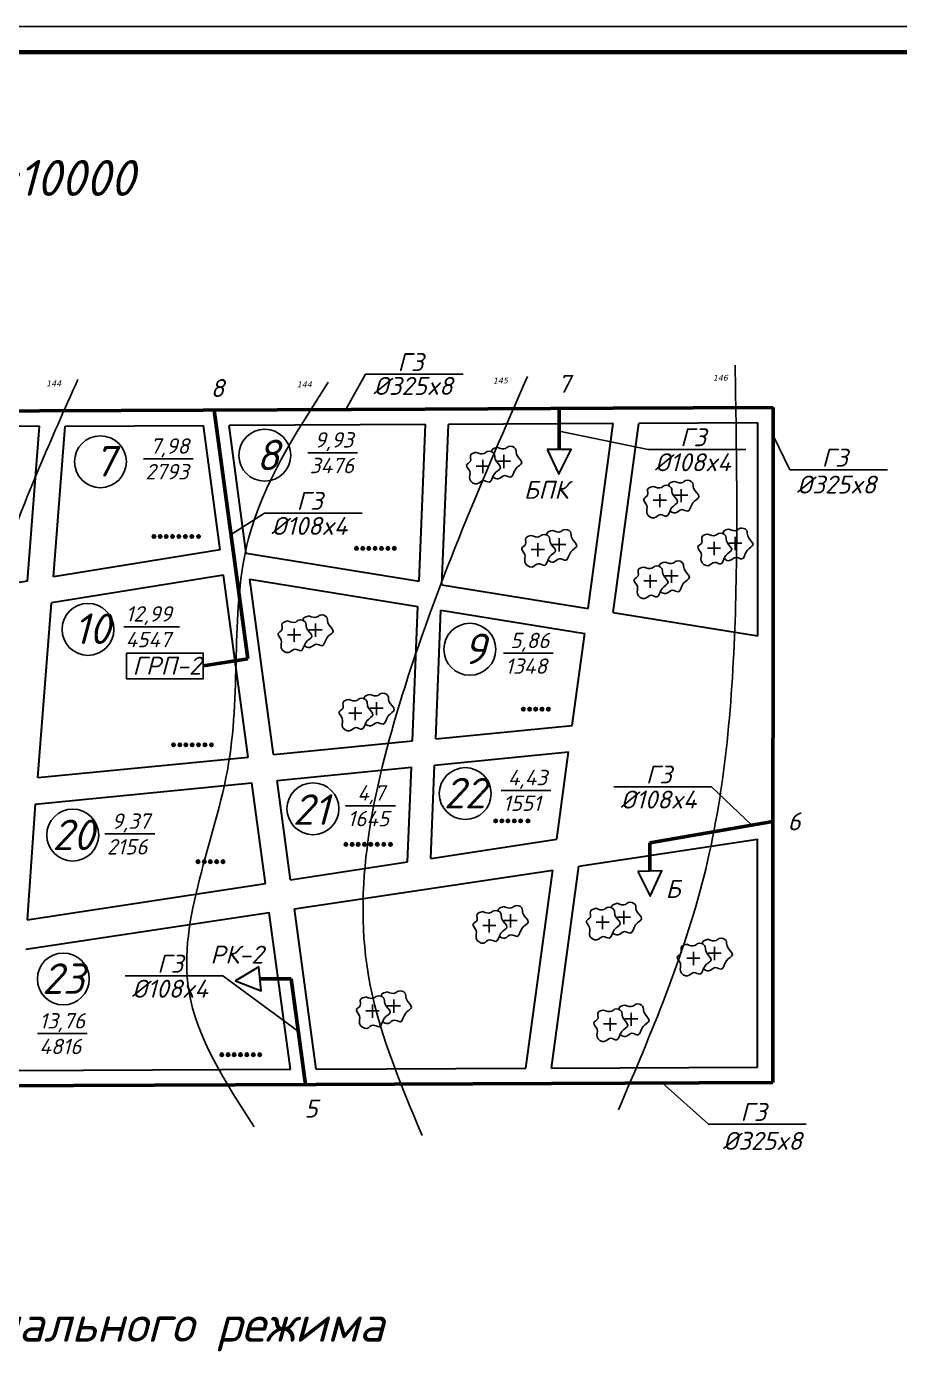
# Model space of a CAD drawing. Header units: millimetres. Extents: x -710977 to 10671, y -929782 to 89628.
# Drawn here: x 1132 to 1302.1, y 3921.4 to 4179.6 of the extents above; entities that cross this region are included whole.
import ezdxf

# ---------------------------------------------------------------- set-up
doc = ezdxf.new("R2010")
doc.units = ezdxf.units.MM
doc.header["$LTSCALE"] = 0.4
for name, color, linetype in [('А1', 7, 'Continuous'), ('кварталыИнфо', 7, 'Continuous'), ('СхемаГидравлика', 7, 'Continuous')]:
    doc.layers.add(name, color=color, linetype=linetype)
for name, color, linetype, lineweight in [('газ', 7, 'Continuous', 40), ('основной', 7, 'Continuous', 60), ('тп_кварт', 176, 'Continuous', 30)]:
    doc.layers.add(name, color=color, linetype=linetype, lineweight=lineweight)
doc.styles.add('style1', font='verdana.ttf', dxfattribs={"oblique": 15})
doc.styles.add('Курсив', font='isocpeui.ttf')
doc.styles.add('текстовый', font='isocpeui.ttf', dxfattribs={"height": 5})

msp = doc.modelspace()

# ---------------------------------------------------------------- hatches: boundary and pattern name
at = {"layer": 'СхемаГидравлика', "ltscale": 10}
for points in [[(1157.188, 4080.231, 1), (1156.516, 4080.231, 1)], [(1158.412, 4080.231, 1), (1157.74, 4080.231, 1)], [(1159.579, 4080.231, 1), (1158.908, 4080.231, 1)], [(1160.818, 4080.231, 1), (1160.147, 4080.231, 1)], [(1162.057, 4080.231, 1), (1161.386, 4080.231, 1)], [(1163.314, 4080.231, 1), (1162.642, 4080.231, 1)], [(1164.564, 4080.231, 1), (1163.893, 4080.231, 1)], [(1165.877, 4080.231, 1), (1165.205, 4080.231, 1)], [(1196.651, 4077.924, 1), (1195.98, 4077.924, 1)], [(1197.875, 4077.924, 1), (1197.204, 4077.924, 1)], [(1199.042, 4077.924, 1), (1198.371, 4077.924, 1)], [(1200.281, 4077.924, 1), (1199.61, 4077.924, 1)], [(1201.52, 4077.924, 1), (1200.849, 4077.924, 1)], [(1202.777, 4077.924, 1), (1202.106, 4077.924, 1)], [(1204.027, 4077.924, 1), (1203.356, 4077.924, 1)], [(1229.176, 4046.582, 1), (1228.505, 4046.582, 1)], [(1230.4, 4046.582, 1), (1229.729, 4046.582, 1)], [(1231.568, 4046.582, 1), (1230.897, 4046.582, 1)], [(1232.807, 4046.582, 1), (1232.136, 4046.582, 1)], [(1234.046, 4046.582, 1), (1233.375, 4046.582, 1)], [(1161.005, 4039.632, 1), (1160.333, 4039.632, 1)], [(1162.229, 4039.632, 1), (1161.557, 4039.632, 1)], [(1163.396, 4039.632, 1), (1162.725, 4039.632, 1)], [(1164.635, 4039.632, 1), (1163.964, 4039.632, 1)], [(1165.874, 4039.632, 1), (1165.203, 4039.632, 1)], [(1167.131, 4039.632, 1), (1166.459, 4039.632, 1)], [(1168.381, 4039.632, 1), (1167.71, 4039.632, 1)], [(1223.773, 4024.807, 1), (1223.102, 4024.807, 1)], [(1224.997, 4024.807, 1), (1224.326, 4024.807, 1)], [(1226.165, 4024.807, 1), (1225.493, 4024.807, 1)], [(1227.404, 4024.807, 1), (1226.732, 4024.807, 1)], [(1228.642, 4024.807, 1), (1227.971, 4024.807, 1)], [(1230.071, 4024.807, 1), (1229.4, 4024.807, 1)], [(1194.59, 4020.233, 1), (1193.919, 4020.233, 1)], [(1195.814, 4020.233, 1), (1195.143, 4020.233, 1)], [(1196.982, 4020.233, 1), (1196.31, 4020.233, 1)], [(1198.221, 4020.233, 1), (1197.549, 4020.233, 1)], [(1199.46, 4020.233, 1), (1198.788, 4020.233, 1)], [(1200.716, 4020.233, 1), (1200.045, 4020.233, 1)], [(1201.967, 4020.233, 1), (1201.295, 4020.233, 1)], [(1203.279, 4020.233, 1), (1202.608, 4020.233, 1)], [(1165.774, 4016.855, 1), (1165.103, 4016.855, 1)], [(1166.998, 4016.855, 1), (1166.327, 4016.855, 1)], [(1168.166, 4016.855, 1), (1167.494, 4016.855, 1)], [(1169.405, 4016.855, 1), (1168.733, 4016.855, 1)], [(1170.643, 4016.855, 1), (1169.972, 4016.855, 1)], [(1170.423, 3979.241, 1), (1169.752, 3979.241, 1)], [(1171.647, 3979.241, 1), (1170.976, 3979.241, 1)], [(1172.815, 3979.241, 1), (1172.144, 3979.241, 1)], [(1174.054, 3979.241, 1), (1173.383, 3979.241, 1)], [(1175.293, 3979.241, 1), (1174.621, 3979.241, 1)], [(1176.549, 3979.241, 1), (1175.878, 3979.241, 1)], [(1177.8, 3979.241, 1), (1177.129, 3979.241, 1)]]:
    msp.add_hatch(color=0, dxfattribs=at).paths.add_polyline_path(points)

# ---------------------------------------------------------------- linework, layer by layer
at = {"color": 241, "lineweight": 25}
for centre in [(1178.453, 4096.082), (1146.422, 4094.808), (1143.995, 4062.131), (1218.403, 4058.26), (1217.509, 4030.135), (1187.832, 4027.177), (1141.029, 4022.048), (1139.188, 3994.002)]:
    msp.add_circle(centre, 5.056, dxfattribs=at)
at = {"layer": 'А1'}
msp.add_line((852.127, 4179.644), (1693.127, 4179.644), dxfattribs=at)
at = {"layer": 'газ', "color": 0, "lineweight": 25, "ltscale": 0.08}
for p, q in [((1217.097, 4111.85), (1198.071, 4111.85)), ((1196.541, 4096.571), (1186.846, 4096.571)), ((1272.16, 4097.202), (1253.134, 4097.202)), ((1164.492, 4095.371), (1154.797, 4095.371)), ((1299.763, 4093.227), (1280.737, 4093.227)), ((1197.444, 4084.798), (1178.418, 4084.798)), ((1161.837, 4062.655), (1150.979, 4062.655)), ((1234.652, 4057.476), (1224.957, 4057.476)), ((1265.478, 4031.457), (1246.452, 4031.457)), ((1234.205, 4030.755), (1224.51, 4030.755)), ((1203.903, 4027.757), (1194.208, 4027.757)), ((1157.007, 4022.257), (1147.312, 4022.257)), ((1170.271, 3994.589), (1151.245, 3994.589)), ((1143.856, 3983.342), (1134.161, 3983.342)), ((1283.923, 3965.695), (1264.897, 3965.695))]:
    msp.add_line(p, q, dxfattribs=at)
at = {"layer": 'кварталыИнфо', "ltscale": 0.12}
for p, q in [((1198.071, 4111.85), (1194.265, 4104.966)), ((1253.134, 4097.202), (1235.817, 4100.747)), ((1280.737, 4093.227), (1277.525, 4099.931)), ((1178.418, 4084.798), (1171.876, 4080.642)), ((1273.375, 4023.989), (1265.478, 4031.457)), ((1170.271, 3994.589), (1184.988, 3983.732)), ((1264.897, 3965.695), (1255.893, 3973.741))]:
    msp.add_line(p, q, dxfattribs=at)
at = {"layer": 'основной'}
msp.add_line((872.127, 4174.644), (1688.127, 4174.644), dxfattribs=at)
at = {"layer": 'СхемаГидравлика', "color": 90, "lineweight": 50}
for p, q in [((1134.564, 4104.714), (1073.458, 4104.427)), ((1134.564, 4104.714), (1166.465, 4104.864)), ((1209.725, 4105.067), (1166.465, 4104.864)), ((1175.155, 4056.41), (1168.598, 4104.874)), ((1246.306, 4105.239), (1209.725, 4105.067)), ((1277.525, 4105.372), (1246.306, 4105.239)), ((1277.495, 4057.328), (1277.525, 4105.386)), ((1277.495, 4057.328), (1277.474, 4024.702)), ((1253.486, 4020.525), (1277.474, 4024.702)), ((1277.444, 3973.84), (1277.474, 4024.702)), ((1253.486, 4020.525), (1253.486, 4015.007)), ((1183.593, 3994.04), (1177.536, 3994.04)), ((1186.383, 3973.424), (1183.593, 3994.04)), ((1124.659, 3973.142), (1188.466, 3973.433)), ((1188.466, 3973.433), (1234.341, 3973.643)), ((1234.341, 3973.643), (1277.444, 3973.84))]:
    msp.add_line(p, q, dxfattribs=at)
at = {"layer": 'СхемаГидравлика', "color": 6, "lineweight": 30}
for p, q in [((1134.578, 4101.714), (1078.181, 4101.45)), ((1132.216, 4071.528), (1134.578, 4101.714)), ((1137.28, 4072.349), (1139.578, 4101.714)), ((1139.578, 4101.714), (1166.482, 4101.864)), ((1169.763, 4077.614), (1166.482, 4101.864)), ((1209.739, 4102.067), (1171.479, 4101.888)), ((1174.846, 4077.005), (1171.479, 4101.888)), ((1208.501, 4071.55), (1209.739, 4102.067)), ((1169.763, 4077.614), (1137.28, 4072.349)), ((1174.846, 4077.005), (1208.501, 4071.55)), ((1170.425, 4072.722), (1136.884, 4067.285)), ((1175.223, 4037.263), (1170.425, 4072.722)), ((1132.216, 4071.528), (1090.252, 4064.726)), ((1134.221, 4033.257), (1136.884, 4067.285)), ((1211.756, 4040.833), (1212.771, 4065.858)), ((1212.771, 4065.858), (1240.784, 4061.317)), ((1238.364, 4043.433), (1240.784, 4061.317)), ((1211.756, 4040.833), (1238.364, 4043.433)), ((1134.221, 4033.257), (1175.223, 4037.263)), ((1211.548, 4035.703), (1237.664, 4038.255)), ((1235.359, 4021.222), (1237.664, 4038.255)), ((1180.84, 4032.702), (1207.03, 4035.262)), ((1210.81, 4017.495), (1211.548, 4035.703)), ((1133.729, 4028.099), (1175.905, 4032.22)), ((1178.559, 4012.6), (1175.905, 4032.22)), ((1183.459, 4013.344), (1180.84, 4032.702)), ((1133.729, 4028.099), (1132.15, 4005.555)), ((1210.81, 4017.495), (1235.359, 4021.222)), ((1183.459, 4013.344), (1206.282, 4016.808)), ((1132.15, 4005.555), (1178.559, 4012.6)), ((1131.886, 3999.825), (1179.325, 4006.943)), ((1183.456, 3976.41), (1179.325, 4006.943)), ((1129.702, 3976.165), (1183.456, 3976.41))]:
    msp.add_line(p, q, dxfattribs=at)
at = {"layer": 'СхемаГидравлика', "color": 0, "lineweight": 30}
for p, q in [((1212.972, 4070.825), (1214.24, 4102.089)), ((1246.32, 4102.239), (1214.24, 4102.089)), ((1241.446, 4066.21), (1246.32, 4102.239)), ((1246.339, 4065.417), (1251.324, 4102.263)), ((1274.523, 4102.372), (1251.324, 4102.263)), ((1274.497, 4060.853), (1274.523, 4102.372)), ((1180.157, 4037.745), (1175.537, 4071.893)), ((1175.537, 4071.893), (1208.3, 4066.583)), ((1212.972, 4070.825), (1241.446, 4066.21)), ((1207.238, 4040.391), (1208.3, 4066.583)), ((1246.339, 4065.417), (1274.497, 4060.853)), ((1180.157, 4037.745), (1207.238, 4040.391)), ((1206.282, 4016.808), (1207.03, 4035.262)), ((1239.652, 4015.994), (1274.472, 4021.218)), ((1274.444, 3976.826), (1274.472, 4021.218)), ((1234.328, 3976.643), (1239.652, 4015.994)), ((1184.225, 4007.678), (1234.548, 4015.228)), ((1229.324, 3976.62), (1234.548, 4015.228)), ((1188.453, 3976.433), (1184.225, 4007.678)), ((1188.453, 3976.433), (1229.324, 3976.62)), ((1234.328, 3976.643), (1274.444, 3976.826))]:
    msp.add_line(p, q, dxfattribs=at)
at = {"layer": 'СхемаГидравлика'}
for p, q in [((1225.061, 4096.128), (1225.061, 4093.545)), ((1225.061, 4094.909), (1225.061, 4096.128))]:
    msp.add_line(p, q, dxfattribs=at)
at = {"layer": 'СхемаГидравлика', "color": 0}
for p, q in [((1220.914, 4093.931), (1220.914, 4095.151)), ((1220.914, 4095.151), (1220.914, 4092.568)), ((1255.43, 4088.516), (1255.43, 4085.933)), ((1259.577, 4089.494), (1259.577, 4086.911)), ((1259.577, 4088.274), (1259.577, 4089.494)), ((1231.653, 4077.725), (1231.653, 4078.944)), ((1231.653, 4078.944), (1231.653, 4076.361)), ((1235.8, 4079.922), (1235.8, 4077.338)), ((1235.8, 4078.702), (1235.8, 4079.922)), ((1265.989, 4077.99), (1265.989, 4079.209)), ((1265.989, 4079.209), (1265.989, 4076.626)), ((1270.136, 4080.187), (1270.136, 4077.604)), ((1270.136, 4078.967), (1270.136, 4080.187)), ((1253.575, 4071.573), (1253.575, 4072.793)), ((1253.575, 4072.793), (1253.575, 4070.21)), ((1257.722, 4073.77), (1257.722, 4071.187)), ((1257.722, 4072.551), (1257.722, 4073.77)), ((1188.316, 4063.269), (1188.316, 4060.686)), ((1188.316, 4062.05), (1188.316, 4063.269)), ((1184.168, 4061.072), (1184.168, 4062.292)), ((1184.168, 4062.292), (1184.168, 4059.709)), ((1196.072, 4045.781), (1196.072, 4047.001)), ((1196.072, 4047.001), (1196.072, 4044.417)), ((1200.219, 4047.978), (1200.219, 4045.395)), ((1200.219, 4046.759), (1200.219, 4047.978)), ((1222.177, 4004.425), (1222.177, 4005.644)), ((1222.177, 4005.644), (1222.177, 4003.061)), ((1226.324, 4006.622), (1226.324, 4004.039)), ((1226.324, 4005.402), (1226.324, 4006.622)), ((1244.266, 4005.061), (1244.266, 4006.28)), ((1244.266, 4006.28), (1244.266, 4003.697)), ((1248.414, 4007.258), (1248.414, 4004.675)), ((1248.414, 4006.038), (1248.414, 4007.258)), ((1261.958, 3998.042), (1261.958, 3999.262)), ((1261.958, 3999.262), (1261.958, 3996.679)), ((1266.106, 4000.239), (1266.106, 3997.656)), ((1266.106, 3999.02), (1266.106, 4000.239)), ((1199.436, 3989.016), (1199.436, 3986.433)), ((1203.583, 3989.994), (1203.583, 3987.411)), ((1203.583, 3988.775), (1203.583, 3989.994)), ((1245.727, 3985.228), (1245.727, 3986.447)), ((1245.727, 3986.447), (1245.727, 3983.864)), ((1249.875, 3987.425), (1249.875, 3984.842)), ((1249.875, 3986.206), (1249.875, 3987.425))]:
    msp.add_line(p, q, dxfattribs=at)
at = {"layer": 'СхемаГидравлика', "color": 3, "lineweight": 50}
msp.add_line((1175.155, 4056.41), (1166.472, 4055.002), dxfattribs=at)
at = {"layer": 'СхемаГидравлика', "color": 6}
msp.add_line((1199.436, 3987.797), (1199.436, 3989.016), dxfattribs=at)
at = {"layer": 'СхемаГидравлика', "color": 90, "lineweight": 30}
for points in [[(1233.477, 4097.221), (1235.758, 4092.363), (1238.156, 4097.189)], [(1233.477, 4097.221), (1235.758, 4092.363), (1238.156, 4097.189)], [(1251.147, 4014.961), (1253.557, 4010.165), (1255.825, 4015.054)], [(1251.147, 4014.961), (1253.557, 4010.165), (1255.825, 4015.054)], [(1177.315, 3996.368), (1172.713, 3993.607), (1177.758, 3991.711)], [(1177.315, 3996.368), (1172.713, 3993.607), (1177.758, 3991.711)]]:
    msp.add_lwpolyline(points, close=True, dxfattribs=at)
at = {"layer": 'СхемаГидравлика', "ltscale": 0.8}
msp.add_lwpolyline([(1151.472, 4057.502), (1166.472, 4057.502), (1166.472, 4052.502), (1151.472, 4052.502)], close=True, dxfattribs=at)
at = {"layer": 'СхемаГидравлика', "color": 0, "ltscale": 10}
for centre in [(1156.852, 4080.231), (1158.076, 4080.231), (1159.244, 4080.231), (1160.483, 4080.231), (1161.721, 4080.231), (1162.978, 4080.231), (1164.229, 4080.231), (1165.541, 4080.231), (1196.315, 4077.924), (1197.539, 4077.924), (1198.707, 4077.924), (1199.946, 4077.924), (1201.185, 4077.924), (1202.441, 4077.924), (1203.692, 4077.924), (1228.841, 4046.582), (1230.065, 4046.582), (1231.232, 4046.582), (1232.471, 4046.582), (1233.71, 4046.582), (1160.669, 4039.632), (1161.893, 4039.632), (1163.061, 4039.632), (1164.3, 4039.632), (1165.538, 4039.632), (1166.795, 4039.632), (1168.046, 4039.632), (1223.437, 4024.807), (1224.661, 4024.807), (1225.829, 4024.807), (1227.068, 4024.807), (1228.307, 4024.807), (1229.736, 4024.807), (1194.254, 4020.233), (1195.479, 4020.233), (1196.646, 4020.233), (1197.885, 4020.233), (1199.124, 4020.233), (1200.381, 4020.233), (1201.631, 4020.233), (1202.943, 4020.233), (1165.438, 4016.855), (1166.662, 4016.855), (1167.83, 4016.855), (1169.069, 4016.855), (1170.308, 4016.855), (1170.088, 3979.241), (1171.312, 3979.241), (1172.479, 3979.241), (1173.718, 3979.241), (1174.957, 3979.241), (1176.214, 3979.241), (1177.464, 3979.241)]:
    msp.add_circle(centre, 0.336, dxfattribs=at)
at = {"layer": 'СхемаГидравлика', "ltscale": 0.5}
for points in [[(1229.621, 4111.404), (1205.781, 4051.024), (1198.574, 3995.075), (1209.108, 3963.501)], [(1247.362, 3968.486), (1263.995, 4013.909), (1270.093, 4063.764), (1270.093, 4113.619)], [(1118.737, 3964.054), (1110.976, 3978.457), (1114.302, 4027.204), (1127.608, 4075.951), (1142.023, 4110.85)], [(1190.812, 4110.296), (1175.288, 4079.829), (1171.407, 4036.067), (1163.645, 3991.752), (1176.397, 3965.162)]]:
    msp.add_spline(points, degree=3, dxfattribs=at)
at = {"layer": 'СхемаГидравлика', "color": 0}
for points in [[(1219.65, 4096.647), (1218.54, 4096.047), (1218.54, 4094.937), (1217.774, 4094.172), (1218.389, 4092.927), (1218.389, 4091.427), (1219.8, 4090.497), (1221.022, 4091.136), (1222.202, 4090.827), (1223.197, 4092.452), (1224.378, 4093.633), (1223.338, 4095.327), (1223.133, 4096.377), (1221.812, 4096.797), (1221.226, 4096.434), (1219.645, 4096.641)], [(1219.646, 4093.931), (1222.198, 4093.931)], [(1254.166, 4090.012), (1253.055, 4089.412), (1253.055, 4088.302), (1252.29, 4087.537), (1252.905, 4086.292), (1252.905, 4084.792), (1254.316, 4083.862), (1255.538, 4084.501), (1256.717, 4084.192), (1257.713, 4085.817), (1258.893, 4086.998), (1257.854, 4088.692), (1257.648, 4089.742), (1256.327, 4090.162), (1255.742, 4089.8), (1254.16, 4090.006)], [(1258.309, 4088.274), (1260.861, 4088.274)], [(1254.161, 4087.297), (1256.714, 4087.297)], [(1230.389, 4080.44), (1229.278, 4079.84), (1229.278, 4078.73), (1228.513, 4077.965), (1229.128, 4076.72), (1229.128, 4075.22), (1230.539, 4074.29), (1231.761, 4074.929), (1232.941, 4074.62), (1233.936, 4076.245), (1235.117, 4077.426), (1234.077, 4079.12), (1233.871, 4080.17), (1232.55, 4080.59), (1231.965, 4080.228), (1230.384, 4080.434)], [(1264.725, 4080.705), (1263.614, 4080.105), (1263.614, 4078.995), (1262.849, 4078.23), (1263.464, 4076.985), (1263.464, 4075.485), (1264.875, 4074.555), (1266.097, 4075.194), (1267.277, 4074.885), (1268.272, 4076.51), (1269.453, 4077.691), (1268.413, 4079.385), (1268.207, 4080.435), (1266.887, 4080.855), (1266.301, 4080.493), (1264.72, 4080.699)], [(1234.532, 4078.702), (1237.085, 4078.702)], [(1264.72, 4077.99), (1267.273, 4077.99)], [(1268.868, 4078.967), (1271.421, 4078.967)], [(1230.384, 4077.725), (1232.937, 4077.725)], [(1252.311, 4074.289), (1251.2, 4073.689), (1251.2, 4072.579), (1250.435, 4071.814), (1251.05, 4070.569), (1251.05, 4069.069), (1252.461, 4068.139), (1253.683, 4068.778), (1254.863, 4068.469), (1255.858, 4070.094), (1257.039, 4071.275), (1255.999, 4072.969), (1255.793, 4074.019), (1254.473, 4074.439), (1253.887, 4074.076), (1252.306, 4074.283)], [(1252.306, 4071.573), (1254.859, 4071.573)], [(1256.454, 4072.551), (1259.007, 4072.551)], [(1182.905, 4063.788), (1181.794, 4063.188), (1181.794, 4062.078), (1181.029, 4061.313), (1181.644, 4060.068), (1181.644, 4058.568), (1183.055, 4057.638), (1184.277, 4058.277), (1185.456, 4057.968), (1186.452, 4059.593), (1187.632, 4060.774), (1186.593, 4062.468), (1186.387, 4063.518), (1185.066, 4063.938), (1184.481, 4063.575), (1182.899, 4063.782)], [(1182.9, 4061.072), (1185.453, 4061.072)], [(1187.047, 4062.05), (1189.6, 4062.05)], [(1194.808, 4048.497), (1193.698, 4047.897), (1193.698, 4046.787), (1192.932, 4046.022), (1193.548, 4044.777), (1193.548, 4043.277), (1194.958, 4042.347), (1196.181, 4042.986), (1197.36, 4042.677), (1198.355, 4044.302), (1199.536, 4045.482), (1198.496, 4047.177), (1198.291, 4048.227), (1196.97, 4048.647), (1196.385, 4048.284), (1194.803, 4048.491)], [(1194.804, 4045.781), (1197.357, 4045.781)], [(1198.951, 4046.759), (1201.504, 4046.759)], [(1220.913, 4007.14), (1219.803, 4006.54), (1219.803, 4005.43), (1219.037, 4004.665), (1219.652, 4003.42), (1219.652, 4001.92), (1221.063, 4000.99), (1222.285, 4001.629), (1223.465, 4001.32), (1224.46, 4002.945), (1225.641, 4004.126), (1224.601, 4005.82), (1224.396, 4006.87), (1223.075, 4007.29), (1222.489, 4006.928), (1220.908, 4007.134)], [(1243.003, 4007.776), (1241.892, 4007.176), (1241.892, 4006.066), (1241.127, 4005.301), (1241.742, 4004.056), (1241.742, 4002.557), (1243.153, 4001.627), (1244.375, 4002.265), (1245.554, 4001.957), (1246.55, 4003.581), (1247.73, 4004.762), (1246.691, 4006.456), (1246.485, 4007.506), (1245.164, 4007.926), (1244.579, 4007.564), (1242.997, 4007.77)], [(1247.146, 4006.038), (1249.698, 4006.038)], [(1220.909, 4004.425), (1223.461, 4004.425)], [(1225.056, 4005.402), (1227.609, 4005.402)], [(1242.998, 4005.061), (1245.551, 4005.061)], [(1260.694, 4000.758), (1259.584, 4000.158), (1259.584, 3999.048), (1258.819, 3998.283), (1259.434, 3997.038), (1259.434, 3995.538), (1260.845, 3994.608), (1262.067, 3995.247), (1263.246, 3994.938), (1264.241, 3996.563), (1265.422, 3997.744), (1264.383, 3999.438), (1264.177, 4000.488), (1262.856, 4000.908), (1262.271, 4000.545), (1260.689, 4000.752)], [(1260.69, 3998.042), (1263.243, 3998.042)], [(1264.837, 3999.02), (1267.39, 3999.02)], [(1198.172, 3990.512), (1197.062, 3989.912), (1197.062, 3988.803), (1196.296, 3988.037), (1196.911, 3986.793), (1196.911, 3985.293), (1198.322, 3984.363), (1199.544, 3985.001), (1200.724, 3984.693), (1201.719, 3986.318), (1202.9, 3987.498), (1201.86, 3989.193), (1201.654, 3990.242), (1200.334, 3990.662), (1199.748, 3990.3), (1198.167, 3990.507)], [(1198.168, 3987.797), (1200.72, 3987.797)], [(1202.315, 3988.775), (1204.868, 3988.775)], [(1244.464, 3987.944), (1243.353, 3987.344), (1243.353, 3986.234), (1242.588, 3985.468), (1243.203, 3984.224), (1243.203, 3982.724), (1244.614, 3981.794), (1245.836, 3982.432), (1247.015, 3982.124), (1248.011, 3983.749), (1249.191, 3984.929), (1248.152, 3986.624), (1247.946, 3987.674), (1246.625, 3988.094), (1246.04, 3987.731), (1244.458, 3987.938)], [(1244.459, 3985.228), (1247.012, 3985.228)], [(1248.606, 3986.206), (1251.159, 3986.206)]]:
    msp.add_spline(points, degree=3, dxfattribs=at)
for points, knots in [([(1223.798, 4097.625), (1223.29, 4097.498), (1222.662, 4097.341), (1222.665, 4096.849), (1222.675, 4096.749)], [0, 0, 0, 0, 1.2624019, 1.5601918, 1.5601918, 1.5601918, 1.5601918]), ([(1222.88, 4091.864), (1223.175, 4091.579), (1224.13, 4091.167), (1225.02, 4092.541), (1226.794, 4091.223), (1226.927, 4093.662), (1229.333, 4094.564), (1227.22, 4095.939), (1227.558, 4097.57), (1226.081, 4098.051), (1225.171, 4097.093), (1224.359, 4097.402), (1223.792, 4097.619)], [6.9446187, 6.9446187, 6.9446187, 6.9446187, 8.0326898, 9.4115689, 10.6307294, 12.536176, 14.2057588, 16.1935864, 17.2635322, 18.6495446, 19.3379741, 20.9331365, 20.9331365, 20.9331365, 20.9331365]), ([(1258.308, 4090.984), (1257.8, 4090.857), (1257.172, 4090.701), (1257.175, 4090.208), (1257.185, 4090.108)], [0, 0, 0, 0, 1.2624019, 1.5601918, 1.5601918, 1.5601918, 1.5601918]), ([(1257.395, 4085.229), (1257.691, 4084.945), (1258.646, 4084.532), (1259.535, 4085.906), (1261.31, 4084.588), (1261.443, 4087.027), (1263.849, 4087.929), (1261.736, 4089.304), (1262.074, 4090.936), (1260.597, 4091.417), (1259.687, 4090.458), (1258.875, 4090.768), (1258.308, 4090.984)], [6.9446187, 6.9446187, 6.9446187, 6.9446187, 8.0326898, 9.4115689, 10.6307294, 12.536176, 14.2057588, 16.1935864, 17.2635322, 18.6495446, 19.3379741, 20.9331365, 20.9331365, 20.9331365, 20.9331365]), ([(1234.537, 4081.418), (1234.028, 4081.291), (1233.401, 4081.134), (1233.404, 4080.642), (1233.414, 4080.542)], [0, 0, 0, 0, 1.2624019, 1.5601918, 1.5601918, 1.5601918, 1.5601918]), ([(1233.619, 4075.657), (1233.914, 4075.373), (1234.869, 4074.96), (1235.758, 4076.334), (1237.533, 4075.016), (1237.666, 4077.455), (1240.072, 4078.357), (1237.959, 4079.732), (1238.297, 4081.364), (1236.82, 4081.845), (1235.91, 4080.886), (1235.098, 4081.196), (1234.531, 4081.412)], [6.9446187, 6.9446187, 6.9446187, 6.9446187, 8.0326898, 9.4115689, 10.6307294, 12.536176, 14.2057588, 16.1935864, 17.2635322, 18.6495446, 19.3379741, 20.9331365, 20.9331365, 20.9331365, 20.9331365]), ([(1268.873, 4081.683), (1268.365, 4081.556), (1267.737, 4081.4), (1267.74, 4080.907), (1267.75, 4080.807)], [0, 0, 0, 0, 1.2624019, 1.5601918, 1.5601918, 1.5601918, 1.5601918]), ([(1267.955, 4075.922), (1268.25, 4075.638), (1269.205, 4075.225), (1270.094, 4076.599), (1271.869, 4075.281), (1272.002, 4077.72), (1274.408, 4078.622), (1272.295, 4079.997), (1272.633, 4081.629), (1271.156, 4082.11), (1270.246, 4081.151), (1269.434, 4081.461), (1268.867, 4081.677)], [6.9446187, 6.9446187, 6.9446187, 6.9446187, 8.0326898, 9.4115689, 10.6307294, 12.536176, 14.2057588, 16.1935864, 17.2635322, 18.6495446, 19.3379741, 20.9331365, 20.9331365, 20.9331365, 20.9331365]), ([(1256.459, 4075.267), (1255.951, 4075.14), (1255.323, 4074.983), (1255.326, 4074.491), (1255.336, 4074.391)], [0, 0, 0, 0, 1.2624019, 1.5601918, 1.5601918, 1.5601918, 1.5601918]), ([(1255.541, 4069.506), (1255.836, 4069.221), (1256.791, 4068.809), (1257.68, 4070.183), (1259.455, 4068.865), (1259.588, 4071.304), (1261.994, 4072.206), (1259.881, 4073.581), (1260.219, 4075.212), (1258.742, 4075.693), (1257.832, 4074.735), (1257.02, 4075.044), (1256.453, 4075.261)], [6.9446187, 6.9446187, 6.9446187, 6.9446187, 8.0326898, 9.4115689, 10.6307294, 12.536176, 14.2057588, 16.1935864, 17.2635322, 18.6495446, 19.3379741, 20.9331365, 20.9331365, 20.9331365, 20.9331365]), ([(1186.134, 4059.005), (1186.43, 4058.72), (1187.385, 4058.308), (1188.274, 4059.682), (1190.048, 4058.364), (1190.181, 4060.803), (1192.588, 4061.705), (1190.474, 4063.08), (1190.813, 4064.711), (1189.336, 4065.192), (1188.426, 4064.234), (1187.614, 4064.543), (1187.046, 4064.76)], [6.9446187, 6.9446187, 6.9446187, 6.9446187, 8.0326898, 9.4115689, 10.6307294, 12.536176, 14.2057588, 16.1935864, 17.2635322, 18.6495446, 19.3379741, 20.9331365, 20.9331365, 20.9331365, 20.9331365]), ([(1187.052, 4064.766), (1186.544, 4064.639), (1185.916, 4064.482), (1185.92, 4063.99), (1185.93, 4063.89)], [0, 0, 0, 0, 1.2624019, 1.5601918, 1.5601918, 1.5601918, 1.5601918]), ([(1198.956, 4049.474), (1198.448, 4049.348), (1197.82, 4049.191), (1197.823, 4048.699), (1197.833, 4048.598)], [0, 0, 0, 0, 1.2624019, 1.5601918, 1.5601918, 1.5601918, 1.5601918]), ([(1198.038, 4043.714), (1198.334, 4043.429), (1199.288, 4043.017), (1200.178, 4044.391), (1201.952, 4043.073), (1202.085, 4045.511), (1204.491, 4046.413), (1202.378, 4047.789), (1202.717, 4049.42), (1201.24, 4049.901), (1200.329, 4048.943), (1199.517, 4049.252), (1198.95, 4049.468)], [6.9446187, 6.9446187, 6.9446187, 6.9446187, 8.0326898, 9.4115689, 10.6307294, 12.536176, 14.2057588, 16.1935864, 17.2635322, 18.6495446, 19.3379741, 20.9331365, 20.9331365, 20.9331365, 20.9331365]), ([(1225.061, 4008.118), (1224.553, 4007.991), (1223.925, 4007.835), (1223.928, 4007.342), (1223.938, 4007.242)], [0, 0, 0, 0, 1.2624019, 1.5601918, 1.5601918, 1.5601918, 1.5601918]), ([(1224.143, 4002.357), (1224.439, 4002.073), (1225.393, 4001.66), (1226.283, 4003.034), (1228.057, 4001.716), (1228.19, 4004.155), (1230.596, 4005.057), (1228.483, 4006.432), (1228.821, 4008.064), (1227.344, 4008.545), (1226.434, 4007.586), (1225.622, 4007.896), (1225.055, 4008.112)], [6.9446187, 6.9446187, 6.9446187, 6.9446187, 8.0326898, 9.4115689, 10.6307294, 12.536176, 14.2057588, 16.1935864, 17.2635322, 18.6495446, 19.3379741, 20.9331365, 20.9331365, 20.9331365, 20.9331365]), ([(1247.15, 4008.754), (1246.642, 4008.627), (1246.014, 4008.471), (1246.018, 4007.978), (1246.028, 4007.878)], [0, 0, 0, 0, 1.2624019, 1.5601918, 1.5601918, 1.5601918, 1.5601918]), ([(1246.232, 4002.994), (1246.528, 4002.709), (1247.483, 4002.297), (1248.372, 4003.67), (1250.147, 4002.352), (1250.279, 4004.791), (1252.686, 4005.693), (1250.573, 4007.069), (1250.911, 4008.7), (1249.434, 4009.181), (1248.524, 4008.222), (1247.712, 4008.532), (1247.145, 4008.748)], [6.9446187, 6.9446187, 6.9446187, 6.9446187, 8.0326898, 9.4115689, 10.6307294, 12.536176, 14.2057588, 16.1935864, 17.2635322, 18.6495446, 19.3379741, 20.9331365, 20.9331365, 20.9331365, 20.9331365]), ([(1264.842, 4001.736), (1264.334, 4001.609), (1263.706, 4001.452), (1263.71, 4000.96), (1263.72, 4000.86)], [0, 0, 0, 0, 1.2624019, 1.5601918, 1.5601918, 1.5601918, 1.5601918]), ([(1263.924, 3995.975), (1264.22, 3995.69), (1265.175, 3995.278), (1266.064, 3996.652), (1267.838, 3995.334), (1267.971, 3997.773), (1270.377, 3998.675), (1268.264, 4000.05), (1268.603, 4001.681), (1267.126, 4002.162), (1266.215, 4001.204), (1265.404, 4001.513), (1264.836, 4001.73)], [6.9446187, 6.9446187, 6.9446187, 6.9446187, 8.0326898, 9.4115689, 10.6307294, 12.536176, 14.2057588, 16.1935864, 17.2635322, 18.6495446, 19.3379741, 20.9331365, 20.9331365, 20.9331365, 20.9331365]), ([(1202.32, 3991.49), (1201.812, 3991.363), (1201.184, 3991.207), (1201.187, 3990.714), (1201.197, 3990.614)], [0, 0, 0, 0, 1.2624019, 1.5601918, 1.5601918, 1.5601918, 1.5601918]), ([(1201.402, 3985.73), (1201.697, 3985.445), (1202.652, 3985.033), (1203.541, 3986.406), (1205.316, 3985.088), (1205.449, 3987.527), (1207.855, 3988.429), (1205.742, 3989.805), (1206.08, 3991.436), (1204.603, 3991.917), (1203.693, 3990.958), (1202.881, 3991.268), (1202.314, 3991.484)], [6.9446187, 6.9446187, 6.9446187, 6.9446187, 8.0326898, 9.4115689, 10.6307294, 12.536176, 14.2057588, 16.1935864, 17.2635322, 18.6495446, 19.3379741, 20.9331365, 20.9331365, 20.9331365, 20.9331365]), ([(1248.611, 3988.921), (1248.103, 3988.794), (1247.475, 3988.638), (1247.479, 3988.145), (1247.489, 3988.045)], [0, 0, 0, 0, 1.2624019, 1.5601918, 1.5601918, 1.5601918, 1.5601918]), ([(1247.693, 3983.161), (1247.989, 3982.876), (1248.944, 3982.464), (1249.833, 3983.837), (1251.607, 3982.519), (1251.74, 3984.958), (1254.147, 3985.86), (1252.033, 3987.236), (1252.372, 3988.867), (1250.895, 3989.348), (1249.985, 3988.389), (1249.173, 3988.699), (1248.606, 3988.915)], [6.9446187, 6.9446187, 6.9446187, 6.9446187, 8.0326898, 9.4115689, 10.6307294, 12.536176, 14.2057588, 16.1935864, 17.2635322, 18.6495446, 19.3379741, 20.9331365, 20.9331365, 20.9331365, 20.9331365])]:
    msp.add_open_spline(points, degree=3, knots=knots, dxfattribs=at)
at = {"layer": 'СхемаГидравлика'}
msp.add_spline([(1223.793, 4094.909), (1226.346, 4094.909)], degree=3, dxfattribs=at)
at = {"layer": 'тп_кварт', "color": 90, "lineweight": 50}
msp.add_line((1235.817, 4097.205), (1235.817, 4105.153), dxfattribs=at)

# ---------------------------------------------------------------- texts
at = {"color": 7, "lineweight": 25, "char_height": 7, "attachment_point": 1, "style": 'текстовый'}
for s, insert, width in [('{\\fISOCPEUR|b0|i1|c204|p34;Генплан района города М \\fISOCPEUR|b0|i1|c0|p34;1:10000}', (1003.76, 4153.626), 237.62421), ('{\\fISOCPEUR|b0|i1|c204|p34;Расчетная схема газопровода для нормального режима}', (956.866, 3930.291), 289.1559)]:
    msp.add_mtext(s, dxfattribs=dict(at, insert=insert, width=width))
at = {"color": 2, "ltscale": 0.5, "char_height": 3.5, "attachment_point": 1}
for s, width, gutter_width, insert in [('{\\fISOCPEUR|b0|i1|c204|p34;Г3}', 24.18142, 15, (1204.318, 4115.982)), ('{\\fISOCPEUR|b0|i1|c204|p34;7}', 2.74228, 12.5, (1235.546, 4111.745)), ('{\\fISOCPEUR|b0|i1|c204|p34;8}', 2.74228, 12.5, (1167.894, 4110.926)), ('{\\fISOCPEUR|b0|i1|c0|p34;%%C325x8}', 24.18142, 15, (1199.602, 4111.34)), ('{\\fISOCPEUR|b0|i1|c204|p34;Г3}', 24.18142, 15, (1259.381, 4101.334)), ('{\\fISOCPEUR|b0|i1|c0|p34;%%C108x4}', 24.18142, 15, (1254.416, 4096.461)), ('{\\fISOCPEUR|b0|i1|c204|p34;Г3}', 24.18142, 15, (1286.984, 4097.359)), ('{\\fISOCPEUR|b0|i1|c204|p34;БПК}', 7.48093, 12.5, (1228.92, 4091.086)), ('{\\fISOCPEUR|b0|i1|c0|p34;%%C325x8}', 24.18142, 15, (1282.107, 4092.114)), ('{\\fISOCPEUR|b0|i1|c204|p34;Г3}', 24.18142, 15, (1184.665, 4088.93)), ('{\\fISOCPEUR|b0|i1|c0|p34;%%C108x4}', 24.18142, 15, (1179.7, 4084.057)), ('{\\fISOCPEUR|b0|i1|c204|p34;ГРП-2}', 7.48093, 12.5, (1152.687, 4056.81)), ('{\\fISOCPEUR|b0|i1|c204|p34;Г3}', 24.18142, 15, (1252.699, 4035.589)), ('{\\fISOCPEUR|b0|i1|c0|p34;%%C108x4}', 24.18142, 15, (1247.734, 4030.716)), ('{\\fISOCPEUR|b0|i1|c204|p34;6}', 2.74228, 12.5, (1280.33, 4026.465)), ('{\\fISOCPEUR|b0|i1|c204|p34;Б}', 2.74228, 12.5, (1256.56, 4013.312)), ('{\\fISOCPEUR|b0|i1|c204|p34;РК-2}', 5.62548, 12.5, (1167.849, 4000.495)), ('{\\fISOCPEUR|b0|i1|c204|p34;Г3}', 24.18142, 15, (1157.492, 3998.721)), ('{\\fISOCPEUR|b0|i1|c0|p34;%%C108x4}', 24.18142, 15, (1152.527, 3993.849)), ('{\\fISOCPEUR|b0|i1|c204|p34;5}', 2.74228, 12.5, (1186.189, 3970.486)), ('{\\fISOCPEUR|b0|i1|c204|p34;Г3}', 24.18142, 15, (1271.144, 3969.827)), ('{\\fISOCPEUR|b0|i1|c0|p34;%%C325x8}', 24.18142, 15, (1267.671, 3964.194))]:
    msp.add_mtext_dynamic_manual_height_columns(s, width=width, gutter_width=gutter_width, heights=[0], dxfattribs=dict(at, insert=insert))
at = {"color": 241, "lineweight": 25, "char_height": 5.95, "attachment_point": 1, "style": 'текстовый'}
for s, insert in [('{\\fISOCPEUR|b0|i1|c204|p34;8}', (1176.782, 4099.101)), ('{\\fISOCPEUR|b0|i1|c204|p34;7}', (1145.163, 4097.875)), ('1{\\fISOCPEUR|b0|i1|c204|p34;0}', (1141.229, 4065.245)), ('{\\fISOCPEUR|b0|i1|c204|p34;9}', (1217.144, 4061.326)), ('{\\fISOCPEUR|b0|i1|c204|p34;22}', (1213.339, 4033.202)), ('{\\fISOCPEUR|b0|i1|c204|p34;2}1', (1183.9, 4029.993)), ('{\\fISOCPEUR|b0|i1|c204|p34;20}', (1137.03, 4025.068)), ('{\\fISOCPEUR|b0|i1|c204|p34;23}', (1135.033, 3997.05))]:
    msp.add_mtext_dynamic_manual_height_columns(s, width=3.63551, gutter_width=12.75, heights=[0], dxfattribs=dict(at, insert=insert))
at = {"layer": 'газ', "color": 0, "lineweight": 25, "ltscale": 0.08, "char_height": 3, "attachment_point": 1, "style": 'Курсив'}
for s, insert in [('          {\\fISOCPEUR|b0|i1|c204|p34;\\H0.5x; \\H2x;7},{\\fISOCPEUR|b0|i1|c204|p34;98}\\P          {\\fISOCPEUR|b0|i1|c204|p34;2793}', (1136.056, 4099.372)), ('          {\\fISOCPEUR|b0|i1|c204|p34;\\H0.5x; }9,{\\fISOCPEUR|b0|i1|c204|p34;93}\\P          {\\fISOCPEUR|b0|i1|c204|p34;3476}', (1168.105, 4100.572)), ('          {\\fISOCPEUR|b0|i1|c204|p34;12},{\\fISOCPEUR|b0|i1|c204|p34;99}\\P          {\\fISOCPEUR|b0|i1|c204|p34;4547}', (1132.238, 4066.656)), ('          {\\fISOCPEUR|b0|i1|c204|p34;\\H0.5x; \\H2x;5},8{\\fISOCPEUR|b0|i1|c204|p34;6}\\P          {\\fISOCPEUR|b0|i1|c204|p34;1348}', (1206.216, 4061.477)), ('          {\\fISOCPEUR|b0|i1|c204|p34;\\H0.5x; \\H2x;4},{\\fISOCPEUR|b0|i1|c204|p34;43}\\P          {\\fISOCPEUR|b0|i1|c204|p34;1551}', (1205.769, 4034.757)), ('           {\\fISOCPEUR|b0|i1|c204|p34;4},{\\fISOCPEUR|b0|i1|c204|p34;7}\\P          {\\fISOCPEUR|b0|i1|c204|p34;1645}', (1175.467, 4031.758)), ('          {\\fISOCPEUR|b0|i1|c204|p34;\\H0.5x; }9,{\\fISOCPEUR|b0|i1|c204|p34;37}\\P          {\\fISOCPEUR|b0|i1|c204|p34;2156}', (1128.571, 4026.258)), ('          {\\fISOCPEUR|b0|i1|c204|p34;13},{\\fISOCPEUR|b0|i1|c204|p34;76}\\P          {\\fISOCPEUR|b0|i1|c204|p34;4816}', (1115.42, 3987.343))]:
    msp.add_mtext_dynamic_manual_height_columns(s, width=42.04905, gutter_width=12.5, heights=[0], dxfattribs=dict(at, insert=insert))
at = {"layer": 'СхемаГидравлика', "color": 0, "lineweight": 30, "style": 'style1', "oblique": 15}
for s, p in [('146', (1265.745, 4110.585)), ('144', (1135.844, 4109.506)), ('144', (1184.676, 4109.323)), ('145', (1222.9, 4110.054))]:
    msp.add_text(s, height=1.12, rotation=0.71037, dxfattribs=at).set_placement(p)

doc.saveas('drawing.dxf')
